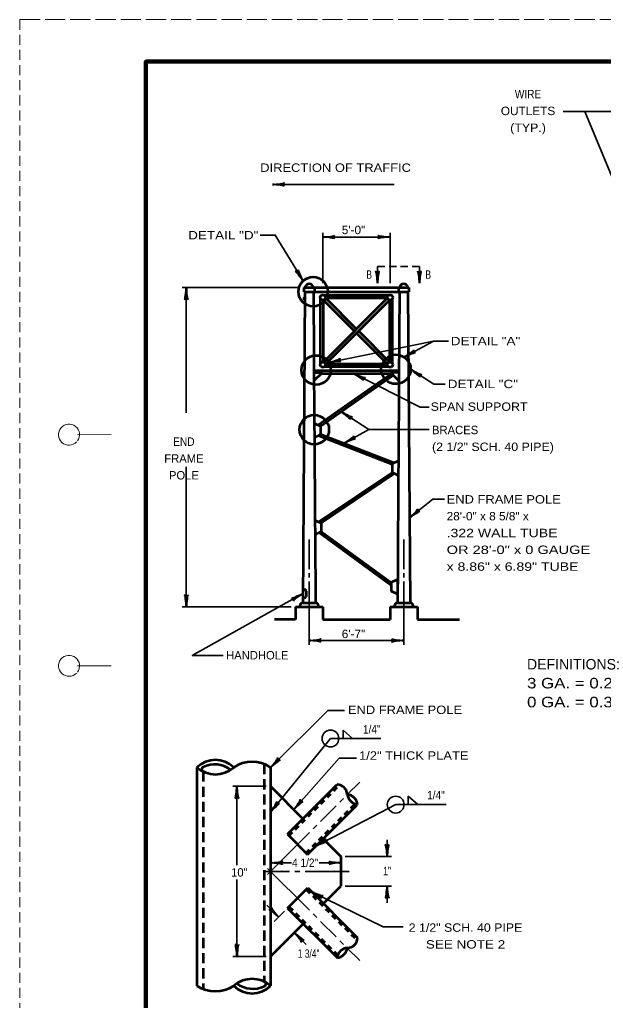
# Model space of a CAD drawing. Extents: x -1 to 679, y -1 to 440.
# Drawn here: x -1 to 137.9, y 206.1 to 439.5 of the extents above; entities that cross this region are included whole.
import ezdxf
from ezdxf.enums import TextEntityAlignment as Align

# ---------------------------------------------------------------- set-up
doc = ezdxf.new("R2010")
doc.units = 0
doc.header["$LTSCALE"] = 0.8
for name, pattern in [('LONG_DASHED', [7.5, 6, -1.5]), ('MEDIUM_DASHED', [4.5, 3, -1.5]), ('SHORT_DASHED', [2.7, 1.5, -1.2])]:
    doc.linetypes.add(name, pattern=pattern)
doc.layers.add('1', color=7, linetype='Continuous', lineweight=53)
doc.layers.add('61', color=7, linetype='Continuous', lineweight=35)

msp = doc.modelspace()

# ---------------------------------------------------------------- linework, layer by layer
at = {"layer": '1', "linetype": 'MEDIUM_DASHED', "lineweight": 13}
msp.add_line((-0.9895, 439.5003), (-1.0495, -0.5397), dxfattribs=at)
at = {"layer": '1', "lineweight": 35}
for p, q in [((133.4647, 417.6501), (128.331, 417.6501)), ((59.1134, 400.2651), (88.1134, 400.2651)), ((71.1134, 376.7651), (71.1134, 388.7651)), ((71.1134, 387.7651), (87.1134, 387.7651)), ((87.1134, 376.7651), (87.1134, 388.7651)), ((84.1134, 380.7651), (84.1134, 376.7651)), ((85.8634, 380.7651), (84.1134, 380.7651)), ((88.6134, 380.7651), (86.8634, 380.7651)), ((91.3634, 380.7651), (89.6134, 380.7651)), ((94.1134, 380.7651), (92.3634, 380.7651)), ((94.1134, 380.7651), (94.1134, 376.7651)), ((65.6134, 375.7651), (37.6134, 375.7651)), ((38.6134, 375.7651), (38.6134, 345.9274)), ((97.4528, 363.0034), (72.533, 357.9128)), ((82.0707, 341.9393), (96.4267, 341.9393)), ((38.6134, 333.0848), (38.6134, 299.7651)), ((67.8634, 308.7651), (67.8634, 315.7651)), ((90.3634, 308.7651), (90.3634, 315.7651)), ((67.8634, 306.7651), (67.8634, 307.7651)), ((67.8634, 290.7651), (67.8634, 305.7651)), ((90.3634, 306.7651), (90.3634, 307.7651)), ((90.3634, 290.7651), (90.3634, 305.7651)), ((63.6134, 299.7651), (37.6134, 299.7651)), ((67.8634, 291.7651), (90.3634, 291.7651)), ((58.6645, 250.9489), (72.9195, 268.4539)), ((72.9195, 268.4539), (84.9195, 268.4539)), ((75.9195, 268.4539), (75.9195, 270.4539)), ((75.9195, 270.4539), (78.1695, 268.4539)), ((57.6645, 257.0782), (49.6645, 257.0782)), ((50.6645, 257.0782), (50.6645, 238.3191)), ((76.9212, 255.0851), (79.8777, 258.0416)), ((91.4567, 252.7149), (91.4567, 254.7149)), ((91.4567, 254.7149), (93.7067, 252.7149)), ((69.4821, 242.8654), (88.4567, 252.7149)), ((70.5571, 248.721), (74.2695, 252.4334)), ((75.1533, 253.3173), (76.0373, 254.2012)), ((88.4567, 252.7149), (100.4567, 252.7149)), ((68.7893, 246.9532), (69.6732, 247.8371)), ((57.9573, 236.1213), (67.9055, 246.0694)), ((86.4145, 240.3284), (86.4145, 244.3284)), ((58.6645, 238.8705), (63.6515, 238.8705)), ((70.2127, 238.8705), (75.4145, 238.8705)), ((76.4145, 240.3284), (87.4145, 240.3284)), ((63.1645, 236.8284), (57.1645, 236.8284)), ((57.9573, 237.5355), (67.9057, 227.5872)), ((65.6645, 236.8284), (64.4145, 236.8284)), ((77.4145, 236.8284), (66.9145, 236.8284)), ((50.6645, 234.889), (50.6645, 216.5784)), ((76.4145, 233.3284), (87.4145, 233.3284)), ((86.4145, 233.3284), (86.4145, 229.3284)), ((57.7854, 228.7807), (60.6138, 225.9523)), ((59.5532, 224.8917), (62.0282, 227.3667)), ((68.7895, 226.7033), (69.6735, 225.8195)), ((70.5573, 224.9357), (74.2696, 221.2234)), ((64.3263, 222.2403), (67.1547, 219.4118)), ((75.1534, 220.3396), (76.0373, 219.4557)), ((76.9212, 218.5717), (79.8777, 215.6153)), ((57.6645, 216.5784), (49.6645, 216.5784))]:
    msp.add_line(p, q, dxfattribs=at)
at = {"layer": '1'}
for p, q in [((66.6134, 375.7651), (66.6134, 374.7651)), ((66.6134, 375.7651), (91.6134, 375.7651)), ((69.1134, 375.7651), (69.1134, 374.7651)), ((91.6134, 375.7651), (91.6134, 374.7651)), ((66.8633, 374.765), (66.3633, 300.7651)), ((66.6134, 374.7651), (69.1134, 374.7651)), ((68.8634, 374.7651), (69.0744, 343.5152)), ((69.1134, 374.7651), (89.1134, 374.7651)), ((71.4525, 373.9151), (86.7743, 373.9151)), ((89.3634, 374.7651), (89.2198, 353.5151)), ((91.3634, 374.7651), (91.8634, 300.7651)), ((70.5884, 357.7292), (70.5884, 373.051)), ((86.5011, 373.2651), (71.2384, 358.0024)), ((71.2384, 358.0024), (71.2384, 372.7777)), ((71.2384, 372.7777), (78.6551, 365.3611)), ((71.7257, 373.2651), (86.5011, 373.2651)), ((71.7257, 373.2651), (79.1424, 365.8484)), ((71.7257, 357.5151), (86.9884, 372.7777)), ((86.9884, 372.7777), (86.9884, 358.0024)), ((87.6384, 373.051), (87.6384, 357.7292)), ((79.0844, 364.9317), (86.5011, 357.5151)), ((79.5718, 365.4192), (86.9884, 358.0024)), ((86.5011, 357.5151), (71.7257, 357.5151)), ((68.9901, 356.0151), (89.2368, 356.0151)), ((68.9934, 355.5151), (70.9935, 355.5151)), ((70.9935, 355.5151), (69.0069, 353.5151)), ((70.0301, 343.0453), (87.4816, 355.2651)), ((70.5793, 342.7753), (87.8651, 354.879)), ((70.7452, 355.2651), (87.4816, 355.2651)), ((86.7743, 356.8651), (71.4525, 356.8651)), ((87.2332, 355.5151), (89.2198, 353.5151)), ((89.2333, 355.5151), (87.2332, 355.5151)), ((89.2198, 353.5151), (89.0913, 334.5156)), ((69.0744, 343.5152), (69.098, 340.0152)), ((69.0744, 343.5152), (70.5793, 342.7753)), ((69.098, 340.0152), (70.5929, 340.7752)), ((70.5793, 342.7753), (70.5929, 340.7752)), ((70.5922, 340.8771), (88.1691, 334.0622)), ((69.098, 340.0152), (69.2304, 320.4353)), ((70.0646, 340.5067), (87.586, 333.7133)), ((87.5864, 333.7757), (87.5728, 331.7756)), ((89.0913, 334.5156), (87.5864, 333.7757)), ((89.0913, 334.5156), (89.0678, 331.0156)), ((70.1183, 319.9988), (87.5728, 331.7756)), ((70.7348, 319.768), (88.1197, 331.4976)), ((89.0678, 331.0156), (87.5728, 331.7756)), ((89.0678, 331.0156), (88.9224, 309.516)), ((69.2304, 320.4353), (69.254, 316.9353)), ((69.2304, 320.4353), (70.7353, 319.6954)), ((69.254, 316.9353), (70.7489, 317.6953)), ((70.236, 317.4346), (87.3912, 304.8924)), ((70.7353, 319.6954), (70.7489, 317.6953)), ((70.7489, 317.6953), (87.3956, 305.5251)), ((69.254, 316.9353), (69.3634, 300.7651)), ((88.9225, 309.516), (88.8634, 300.7651)), ((88.9005, 306.265), (87.3956, 305.5251)), ((88.9005, 306.265), (88.8769, 302.765)), ((67.1235, 303.5151), (67.1235, 302.2651)), ((87.3956, 305.5251), (87.382, 303.525)), ((88.8769, 302.765), (87.382, 303.525)), ((64.6134, 299.7651), (71.1134, 299.7651)), ((64.6134, 299.7651), (64.6134, 296.7651)), ((66.3634, 300.7651), (69.3634, 300.7651)), ((71.1134, 299.7651), (71.1134, 296.7651)), ((87.1134, 299.7651), (93.6134, 299.7651)), ((87.1134, 299.7651), (87.1134, 296.7651)), ((88.8634, 300.7651), (91.8634, 300.7651)), ((93.6134, 299.7651), (93.6134, 296.7651)), ((64.6134, 296.7651), (59.6134, 296.7651)), ((71.1134, 296.7651), (87.1134, 296.7651)), ((93.6134, 296.7651), (103.6134, 296.7651)), ((41.1645, 261.5784), (41.1645, 209.5784)), ((58.6645, 261.5784), (58.6645, 209.5784)), ((58.6645, 257.0782), (66.3796, 249.3632)), ((62.6672, 245.6508), (74.5113, 257.4949)), ((67.4674, 240.8508), (79.3114, 252.6947)), ((62.6672, 245.6508), (67.4674, 240.8508)), ((71.1797, 244.5631), (75.4145, 240.3285)), ((75.4145, 240.3284), (75.4145, 233.3284)), ((62.7353, 228.0737), (67.5355, 232.874)), ((67.5355, 232.874), (79.3793, 221.0299)), ((71.2477, 229.1617), (75.4145, 233.3284)), ((62.7353, 228.0737), (74.5791, 216.2297)), ((58.6645, 216.5784), (66.4475, 224.3614))]:
    msp.add_line(p, q, dxfattribs=at)
at = {"layer": '1', "linetype": 'MEDIUM_DASHED'}
for p, q in [((57.1645, 262.3359), (57.1645, 210.5812)), ((42.6645, 260.5757), (42.6645, 208.8209))]:
    msp.add_line(p, q, dxfattribs=at)
at = {"layer": '1', "linetype": 'SHORT_DASHED'}
for p, q in [((63.0207, 245.2972), (75.1236, 257.4002)), ((67.1138, 241.2043), (78.763, 252.8534)), ((67.1819, 232.5204), (79.2846, 220.4175)), ((63.0887, 228.4272), (74.6631, 216.8527))]:
    msp.add_line(p, q, dxfattribs=at)
at = {"layer": '1', "lineweight": 35}
for points in [[(152.4884, 417.6501), (133.4647, 417.6501), (142.4337, 396.0687), (152.4884, 393.3801)], [(66.395, 377.3094), (59.7972, 388.2208), (56.2237, 388.2208)], [(90.4691, 359.1988), (97.4528, 363.0034), (100.993, 363.0034)], [(78.4707, 355.2651), (94.2393, 347.2526), (96.4267, 347.2526)], [(92.0071, 356.3005), (97.5595, 352.7346), (100.2635, 352.7346)], [(75.4942, 346.2167), (82.0707, 341.9393), (76.1864, 338.7081)], [(91.7269, 320.9672), (97.3017, 325.4031), (100.0515, 325.4031)], [(66.3745, 302.9423), (40.0224, 288.1912), (47.4281, 288.1912)], [(58.6645, 261.5784), (72.3294, 275.143), (76.2629, 275.143)], [(64.1926, 251.5502), (74.9846, 263.7322), (79.1147, 263.7322)], [(68.4222, 231.9873), (85.5066, 223.5977), (90.2267, 223.5977)]]:
    msp.add_lwpolyline(points, dxfattribs=at)
at = {"layer": '1'}
for points in [[(89.1134, 375.7651), (89.1134, 374.7651), (91.6134, 374.7651)], [(66.8533, 373.2651), (66.6033, 373.2651), (66.6033, 373.0151), (66.8533, 373.0151)]]:
    msp.add_lwpolyline(points, dxfattribs=at)
for centre, radius in [((68.7932, 374.7601), 3.5), ((71.1134, 373.3901), 0.625), ((87.1134, 373.3901), 0.625), ((69.5318, 356.1121), 3.5), ((88.5071, 356.3005), 3.5), ((71.1134, 357.3901), 0.625), ((87.1134, 357.3901), 0.625), ((69.0707, 341.9393), 3.5)]:
    msp.add_circle(centre, radius, dxfattribs=at)
at = {"layer": '1', "lineweight": 35}
for centre in [(72.9195, 268.4539), (88.4567, 252.7149)]:
    msp.add_circle(centre, 2, dxfattribs=at)
at = {"layer": '1'}
for centre, radius, start, end in [((67.8634, 375.6313), 1.0089, 7.62224, 172.37776), ((90.3634, 375.6313), 1.0089, 7.62224, 172.37776), ((66.7485, 303.5151), 0.375, 0, 180), ((66.7485, 302.2651), 0.375, 180, 0), ((66.5128, 299.8718), 0.9057, 99.49518, 186.76502), ((69.214, 299.8718), 0.9057, 353.23498, 80.50482), ((89.0128, 299.8718), 0.9057, 99.49518, 186.76502), ((91.714, 299.8718), 0.9057, 353.23498, 80.50482), ((45.5395, 257.0834), 6.2726, 45.77548, 134.22453), ((45.5395, 266.4995), 6.5846, 228.36161, 311.63839), ((42.8092, 261.108), 0.5517, 110.41349, 254.79699), ((45.3805, 255.8973), 6.3598, 53.28342, 115.75809), ((54.2895, 254.7792), 8.0852, 57.24064, 122.75936), ((74.4411, 255.0148), 2.4811, 1.62229, 88.3797), ((76.851, 252.605), 2.4811, 1.62229, 88.3797), ((79.8663, 255.6399), 2.9969, 190.66794, 259.33007), ((76.8993, 221.1001), 2.4811, 271.62229, 358.3797), ((77.0396, 216.14), 2.4811, 91.6203, 178.37771), ((74.0243, 219.1749), 2.9969, 280.66993, 349.33206), ((54.2895, 204.6574), 6.5846, 48.36161, 131.63839), ((54.4485, 215.2596), 6.3598, 233.28342, 295.75809), ((57.0198, 210.0488), 0.5517, 290.41349, 74.79699), ((45.5395, 216.3777), 8.0852, 237.24064, 302.75936), ((54.2895, 214.0735), 6.2726, 225.77548, 314.22453)]:
    msp.add_arc(centre, radius, start, end, dxfattribs=at)
at = {"layer": '1', "lineweight": 40}
for centre, major_axis, ratio, start_param, end_param in [((60.2339, 400.0535), (-1.7565, 0.1757), 0.07063, 3.14071475, 5.41810995), ((60.2339, 400.0535), (-1.7565, 0.1757), 0.07063, 3.14071475, 5.41810995), ((60.2046, 400.5414), (-1.7857, -0.1562), 0.122415, 0.89635335, 3.14159265), ((60.2046, 400.5414), (-1.7857, -0.1562), 0.122415, 0.89635335, 3.14159265), ((72.2339, 387.5535), (-1.7565, 0.1757), 0.07063, 3.14071475, 5.41810995), ((72.2339, 387.5535), (-1.7565, 0.1757), 0.07063, 3.14071475, 5.41810995), ((72.2046, 388.0414), (-1.7857, -0.1562), 0.122415, 0.89635335, 3.14159265), ((72.2046, 388.0414), (-1.7857, -0.1562), 0.122415, 0.89635335, 3.14159265), ((86.0222, 387.4888), (1.7857, 0.1562), 0.122415, 0.89635335, 3.14159265), ((85.9929, 387.9767), (1.7565, -0.1757), 0.07063, 3.14071475, 5.41810995), ((65.5939, 378.1002), (1.0576, -1.4473), 0.122415, 0.89635335, 3.14159265), ((65.9963, 378.3777), (0.7585, -1.5939), 0.07063, 3.14071475, 5.41810995), ((83.8371, 377.8563), (0.1562, -1.7857), 0.122415, 0.89635335, 3.14159265), ((83.8371, 377.8563), (0.1562, -1.7857), 0.122415, 0.89635335, 3.14159265), ((84.325, 377.8856), (-0.1757, -1.7565), 0.07063, 3.14071475, 5.41810995), ((84.325, 377.8856), (-0.1757, -1.7565), 0.07063, 3.14071475, 5.41810995), ((93.8371, 377.8563), (0.1562, -1.7857), 0.122415, 0.89635335, 3.14159265), ((94.325, 377.8856), (-0.1757, -1.7565), 0.07063, 3.14071475, 5.41810995), ((38.4018, 374.6446), (0.1757, 1.7565), 0.07063, 3.14071475, 5.41810995), ((38.4018, 374.6446), (0.1757, 1.7565), 0.07063, 3.14071475, 5.41810995), ((38.8897, 374.6739), (-0.1562, 1.7857), 0.122415, 0.89635335, 3.14159265), ((38.8897, 374.6739), (-0.1562, 1.7857), 0.122415, 0.89635335, 3.14159265), ((91.2951, 359.9635), (-1.4934, -0.9914), 0.122415, 0.89635335, 3.14159265), ((91.5543, 359.5491), (1.6264, 0.686), 0.07063, 6.28230741, 8.55970261), ((73.5468, 358.4019), (-1.7183, -0.5104), 0.122415, 0.89635335, 3.14159265), ((73.5468, 358.4019), (-1.7183, -0.5104), 0.122415, 0.89635335, 3.14159265), ((73.6732, 357.9298), (-1.7561, -0.1794), 0.07063, 3.14071475, 5.41810995), ((73.6732, 357.9298), (-1.7561, -0.1794), 0.07063, 3.14071475, 5.41810995), ((79.3738, 354.5689), (-1.4863, 0.9523), 0.07063, 3.14071475, 5.41810995), ((79.5687, 355.0171), (-1.6627, 0.6697), 0.122415, 0.89635335, 3.14159265), ((92.8355, 355.517), (-1.383, 1.097), 0.07063, 3.14071475, 5.41810995), ((93.0745, 355.9433), (-1.5869, 0.8336), 0.122415, 0.89635335, 3.14159265), ((76.3181, 345.4284), (-1.3766, 1.1049), 0.07063, 3.14071475, 5.41810995), ((76.3181, 345.4284), (-1.3766, 1.1049), 0.07063, 3.14071475, 5.41810995), ((76.5596, 345.8534), (-1.5821, 0.8427), 0.122415, 0.89635335, 3.14159265), ((76.5596, 345.8534), (-1.5821, 0.8427), 0.122415, 0.89635335, 3.14159265), ((77.0099, 339.4755), (-1.4901, -0.9964), 0.122415, 0.89635335, 3.14159265), ((77.2704, 339.0619), (-1.6241, -0.6915), 0.07063, 3.14071475, 5.41810995), ((92.4087, 321.8628), (-1.3001, -1.2341), 0.122415, 0.89635335, 3.14159265), ((92.7355, 321.4993), (-1.4838, -0.9562), 0.07063, 3.14071475, 5.41810995), ((38.3371, 300.8563), (0.1562, -1.7857), 0.122415, 0.89635335, 3.14159265), ((38.825, 300.8856), (-0.1757, -1.7565), 0.07063, 3.14071475, 5.41810995), ((65.2934, 302.5796), (-1.6185, -0.7047), 0.07063, 6.28230741, 8.55970261), ((65.5573, 302.1682), (1.4819, 1.0085), 0.122415, 0.89635335, 3.14159265), ((68.9839, 291.5535), (-1.7565, 0.1757), 0.07063, 3.14071475, 5.41810995), ((68.9839, 291.5535), (-1.7565, 0.1757), 0.07063, 3.14071475, 5.41810995), ((68.9546, 292.0414), (-1.7857, -0.1562), 0.122415, 0.89635335, 3.14159265), ((68.9546, 292.0414), (-1.7857, -0.1562), 0.122415, 0.89635335, 3.14159265), ((89.2722, 291.4888), (1.7857, 0.1562), 0.122415, 0.89635335, 3.14159265), ((89.2429, 291.9767), (1.7565, -0.1757), 0.07063, 3.14071475, 5.41810995), ((59.2443, 262.5433), (-1.1573, -1.3688), 0.122415, 0.89635335, 3.14159265), ((59.2443, 262.5433), (-1.1573, -1.3688), 0.122415, 0.89635335, 3.14159265), ((59.6088, 262.2176), (-1.3703, -1.1128), 0.07063, 3.14071475, 5.41810995), ((59.6088, 262.2176), (-1.3703, -1.1128), 0.07063, 3.14071475, 5.41810995), ((50.4529, 255.9577), (0.1757, 1.7565), 0.07063, 3.14071475, 5.41810995), ((50.9408, 255.987), (-0.1562, 1.7857), 0.122415, 0.89635335, 3.14159265), ((59.1393, 251.9695), (-1.0065, -1.4833), 0.122415, 0.89635335, 3.14159265), ((59.1393, 251.9695), (-1.0065, -1.4833), 0.122415, 0.89635335, 3.14159265), ((59.5361, 251.6842), (1.2453, 1.2511), 0.07063, 6.28230741, 8.55970261), ((59.5361, 251.6842), (1.2453, 1.2511), 0.07063, 6.28230741, 8.55970261), ((64.7094, 252.5502), (-1.0672, -1.4402), 0.122415, 0.89635335, 3.14159265), ((64.7094, 252.5502), (-1.0672, -1.4402), 0.122415, 0.89635335, 3.14159265), ((65.094, 252.2486), (-1.2962, -1.1983), 0.07063, 3.14071475, 5.41810995), ((65.094, 252.2486), (-1.2962, -1.1983), 0.07063, 3.14071475, 5.41810995), ((70.3233, 243.6134), (-1.513, -0.9613), 0.122415, 0.89635335, 3.14159265), ((70.3233, 243.6134), (-1.513, -0.9613), 0.122415, 0.89635335, 3.14159265), ((70.5741, 243.1938), (-1.6399, -0.6533), 0.07063, 3.14071475, 5.41810995), ((70.5741, 243.1938), (-1.6399, -0.6533), 0.07063, 3.14071475, 5.41810995), ((86.1382, 241.4196), (0.1562, -1.7857), 0.122415, 0.89635335, 3.14159265), ((86.6261, 241.4489), (-0.1757, -1.7565), 0.07063, 3.14071475, 5.41810995), ((59.785, 238.6589), (-1.7565, 0.1757), 0.07063, 3.14071475, 5.41810995), ((59.7557, 239.1468), (-1.7857, -0.1562), 0.122415, 0.89635335, 3.14159265), ((74.3233, 238.5942), (1.7857, 0.1562), 0.122415, 0.89635335, 3.14159265), ((74.294, 239.0821), (1.7565, -0.1757), 0.07063, 3.14071475, 5.41810995), ((69.3347, 231.3035), (-1.4992, 0.9319), 0.07063, 3.14071475, 5.41810995), ((69.5234, 231.7544), (-1.6717, 0.647), 0.122415, 0.89635335, 3.14159265), ((86.2029, 232.2079), (0.1757, 1.7565), 0.07063, 3.14071475, 5.41810995), ((86.6908, 232.2372), (-0.1562, 1.7857), 0.122415, 0.89635335, 3.14159265), ((59.6469, 226.5285), (1.3731, -1.1522), 0.122415, 0.89635335, 3.14159265), ((59.9711, 226.8943), (-1.1178, 1.3662), 0.07063, 6.28230741, 8.55970261), ((64.969, 221.2983), (1.1178, -1.3662), 0.07063, 6.28230741, 8.55970261), ((65.2933, 221.664), (-1.3731, 1.1523), 0.122415, 0.89635335, 3.14159265), ((50.3882, 217.6696), (0.1562, -1.7857), 0.122415, 0.89635335, 3.14159265), ((50.8761, 217.6989), (-0.1757, -1.7565), 0.07063, 3.14071475, 5.41810995)]:
    msp.add_ellipse(centre, major_axis=major_axis, ratio=ratio, start_param=start_param, end_param=end_param, dxfattribs=at)
at = {"layer": '61', "linetype": 'LONG_DASHED', "lineweight": 13}
msp.add_line((-0.9895, 439.5003), (679.0305, 439.5003), dxfattribs=at)
at = {"layer": '61', "lineweight": 13}
for p, q in [((12.7305, 340.7403), (20.7105, 340.7603)), ((12.7105, 285.7403), (20.7105, 285.7403))]:
    msp.add_line(p, q, dxfattribs=at)
at = {"layer": '61', "lineweight": 158}
msp.add_lwpolyline([(668.0505, 429.5003), (29.0105, 429.5003), (29.0105, 9.4803)], dxfattribs=at)
at = {"layer": '61', "lineweight": 13}
for centre, end in [((10.7083, 340.7416), 316.23216), ((10.7083, 285.7416), 315.37577)]:
    msp.add_arc(centre, 2.5, 323.13009, end, dxfattribs=at)

# ---------------------------------------------------------------- texts
at = {"layer": '1'}
for s, width, p in [('WIRE', 0.9, (119.9475, 420.7762)), ('OUTLETS', 1.05, (119.9475, 416.7762)), ('(TYP.)', 1.1, (119.9474, 412.7762)), ('END', 0.9, (38.0496, 338.0767)), ('2 1/2" SCH. 40 PIPE', 1.1, (105.0704, 222.4523)), ('SEE NOTE 2', 1.2, (105.0704, 218.4523))]:
    msp.add_text(s, height=2, dxfattribs=dict(at, width=width)).set_placement(p, align=Align.CENTER)
for s, height, width, p in [('DIRECTION OF TRAFFIC', 2, 1.15, (56.2073, 403.2747)), ('5\'-0"', 2, 1.05, (75.6161, 388.4623)), ('DETAIL "D"', 2, 1.2, (39.0573, 387.2071)), ('B', 2, 0.75, (81.4722, 377.8343)), ('B', 2, 0.75, (95.5267, 377.8343)), ('DETAIL "A"', 2, 1.2, (101.5501, 362.0177)), ('DETAIL "C"', 2, 1.2, (100.8357, 351.8098)), ('SPAN SUPPORT', 2, 1.1, (96.7724, 346.4115)), ('(2 1/2" SCH. 40 PIPE)', 2, 1.1, (97.0898, 336.855)), ('END FRAME POLE', 2, 1.15, (100.5753, 324.3513)), ('28\'-0" x 8 5/8" x', 2, 1.05, (100.5753, 320.3513)), ('.322 WALL TUBE', 2, 1.25, (100.5753, 316.3513)), ('OR 28\'-0" x 0 GAUGE', 2, 1.3, (100.5753, 312.3513)), ('x 8.86" x 6.89" TUBE', 2, 1.25, (100.5753, 308.3513)), ('6\'-7"', 2, 1.05, (75.6059, 292.3347)), ('3 GA. = 0.2500"', 2.5, 1.2, (119.704, 280.3652)), ('0 GA. = 0.3125"', 2.5, 1.2, (119.704, 275.8652)), ('END FRAME POLE', 2, 1.15, (77.0776, 274.2711)), ('1/4"', 2, 0.9, (80.6597, 269.6262)), ('1/2" THICK PLATE', 2, 1.15, (79.731, 263.3888)), ('1/4"', 2, 0.9, (95.9164, 253.9663)), ('4 1/2"', 2, 0.9, (63.7779, 237.8793)), ('1"', 2, 0.8, (85.4357, 235.9177)), ('1 3/4"', 2, 0.75, (65.1376, 216.2766))]:
    msp.add_text(s, height=height, dxfattribs=dict(at, width=width)).set_placement(p)
for s, height, p in [('BRACES', 2, (97.0898, 340.855)), ('HANDHOLE', 2, (48.0832, 287.254)), ('DEFINITIONS:', 2.5, (119.704, 284.8652)), ('10"', 2, (49.2858, 235.5855))]:
    msp.add_text(s, height=height, dxfattribs=at).set_placement(p)
for s, p in [('FRAME', (38.0496, 334.0767)), ('POLE', (38.0495, 330.0767))]:
    msp.add_text(s, height=2, dxfattribs=at).set_placement(p, align=Align.CENTER)

doc.saveas('drawing.dxf')
